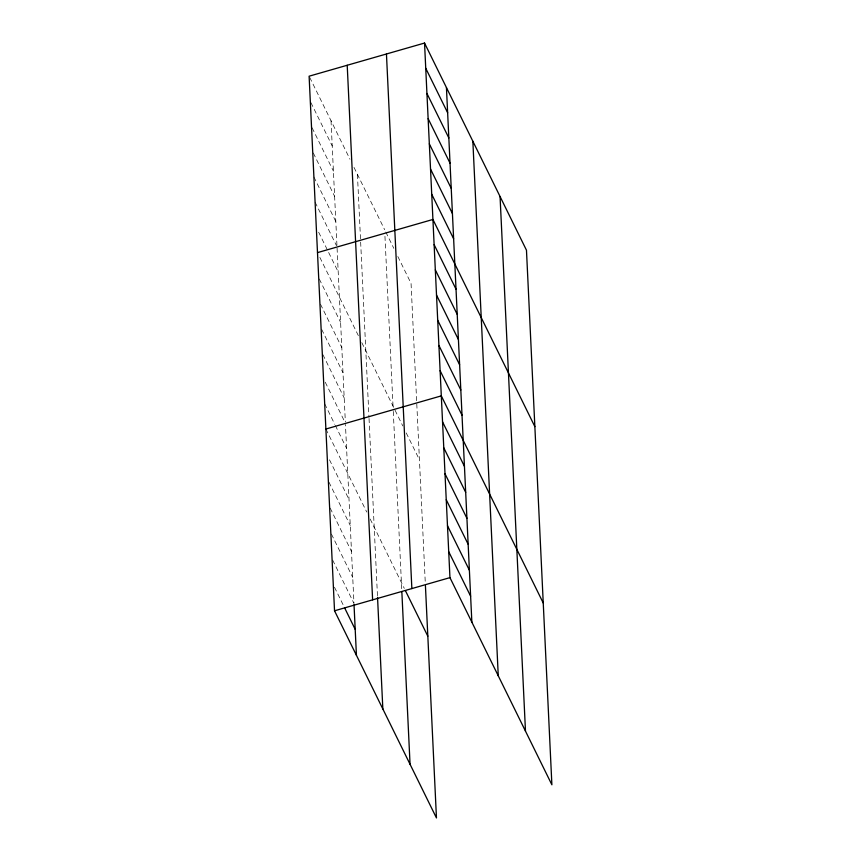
<?xml version="1.0" encoding="UTF-8"?>
<svg xmlns="http://www.w3.org/2000/svg" width="861" height="861" viewBox="0 0 861 861"><rect width="100%" height="100%" fill="white"/><g stroke="black" fill="none" stroke-linecap="round" stroke-linejoin="round"><path stroke-width="0.65" stroke-dasharray="4.3 3.23" d="M309.712 77.404L349.964 159.22M353.989 167.389L384.641 229.693M385.793 232.029L393.821 248.355M397.847 256.524L411.052 283.366L425.237 581.81M310.907 102.61L332.217 145.918M312.102 127.805L333.411 171.124M313.296 153.01L334.617 196.33M313.91 177.011L335.812 221.525M315.104 202.217L336.414 245.525M318.667 232.222L338.212 271.936M319.872 257.428L358.348 335.639M361.792 342.635L402.787 425.937M406.231 432.943L419.436 459.774M319.291 279.018L340.601 322.337M320.486 304.224L341.806 347.543M321.691 329.429L343.001 372.738M322.886 354.624L344.196 397.943M325.264 382.241L344.809 421.944M324.694 403.831L334.757 424.279M335.349 425.485L346.596 448.344M325.888 429.026L366.743 512.047M370.187 519.054L404.283 588.354M329.494 459.806L349.028 499.509M328.945 482.16L350.266 525.479M330.183 508.13L351.492 551.449M331.42 534.1L352.73 577.408M332.647 560.059L353.968 603.378L345.455 424.473M334.477 587.234L343.948 606.478M384.953 236.323L393.219 410.084M393.283 411.407L401.786 590.312M357.433 174.396L368.971 417.122M369.035 418.457L377.473 596.027M331.022 120.723L336.952 245.407M337.071 248.054L345.336 421.815"/><path stroke-width="1.29" d="M424.538 43.05L449.948 577.634L551.89 784.802L526.469 250.207L424.538 43.05L309.11 76.198L334.531 610.793L436.462 817.95L425.431 585.781M317.505 252.617L432.922 219.469L534.864 426.625M325.888 429.026L441.306 395.877L543.248 603.034M334.531 610.793L449.948 577.634M425.732 68.256L447.645 112.769M426.938 93.451L448.839 137.975M428.132 118.657L450.034 163.17M429.327 143.862L451.239 188.376M430.532 169.057L452.434 213.582M431.727 194.263L453.629 238.777M434.127 244.664L456.029 289.188M435.322 269.87L457.223 314.383M436.516 295.065L458.429 339.589M437.711 320.27L459.623 364.795M438.916 345.476L460.818 389.99M440.111 370.671L462.013 415.196M442.543 421.847L464.445 466.361M443.781 447.806L465.683 492.331M445.008 473.776L466.92 518.29M446.246 499.746L468.147 544.26M447.483 525.705L469.385 570.23M448.71 551.675L470.623 596.189M405.434 590.689L427.82 636.193M344.54 607.683L355.195 629.348M500.058 196.534L525.479 731.129M472.85 141.236L498.261 675.831M446.439 87.564L471.86 622.159M386.449 53.995L411.859 588.58M401.839 591.604L410.051 764.277M377.538 597.33L382.844 708.98M347.209 65.264L372.619 599.848M354.022 604.68L356.432 655.307"/></g></svg>
